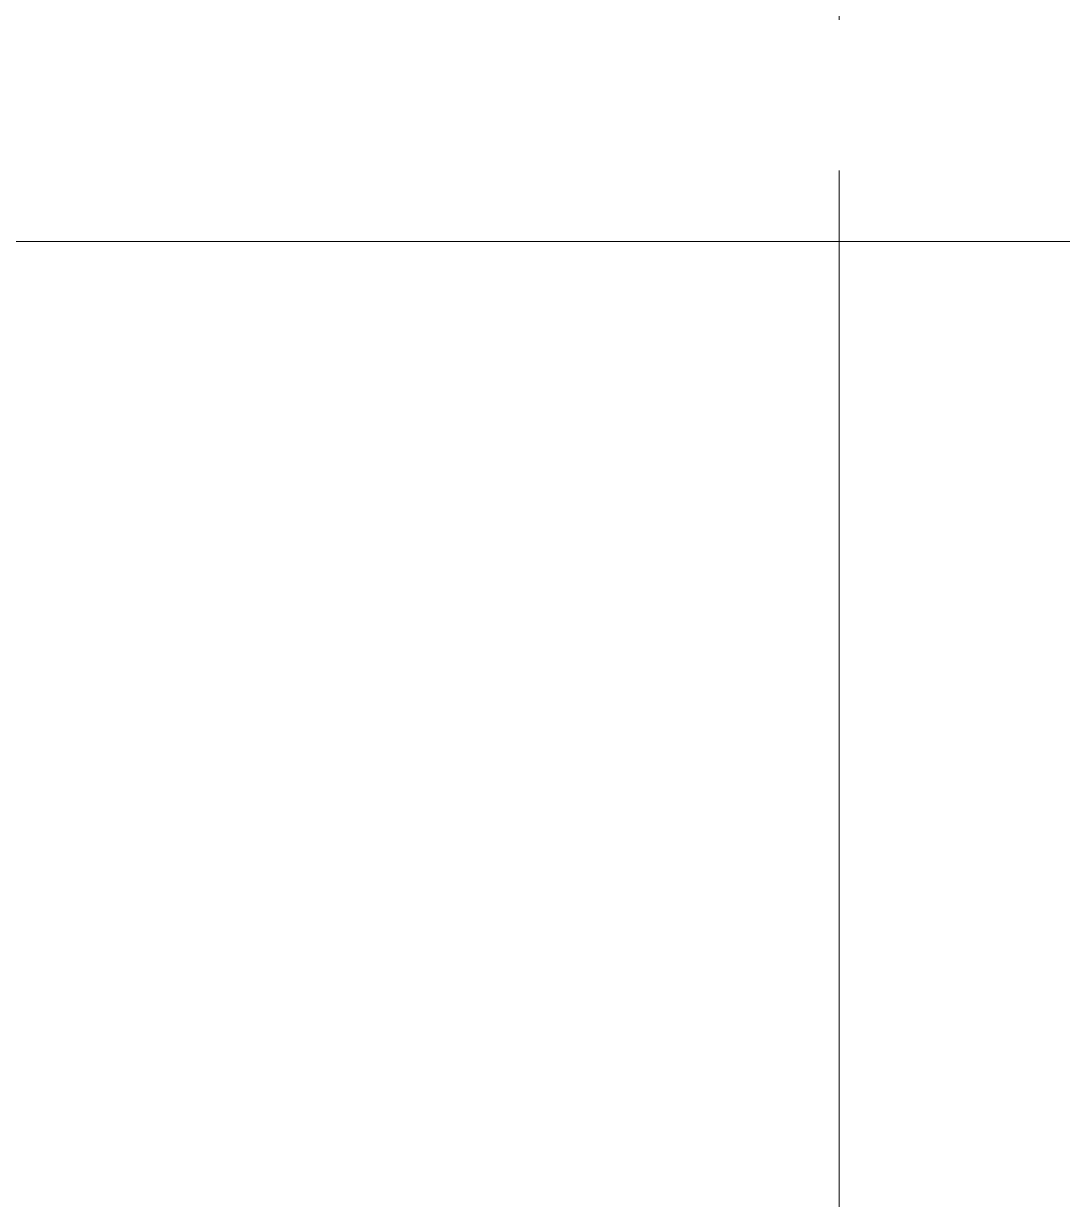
# Model space of a CAD drawing. Header units: millimetres. Extents: x -280308 to 6402717, y -14 to 2073074.
# Drawn here: x 6098 to 7958, y 639657 to 641764 of the extents above; entities that cross this region are included whole.
import ezdxf
from ezdxf.enums import TextEntityAlignment as Align

# ---------------------------------------------------------------- set-up
doc = ezdxf.new("R2010")
doc.units = ezdxf.units.MM
doc.linetypes.add('ACAD_ISO08W100', pattern=[36, 24, -3, 6, -3])
doc.layers.get('0').update_dxf_attribs({"lineweight": 0})
doc.layers.add('A-ANNOTATION', color=144, linetype='Continuous', lineweight=0)
doc.layers.add('A-TEXT', color=254, linetype='Continuous')
doc.styles.get("Standard").update_dxf_attribs({"font": 'arial.ttf'})

# ---------------------------------------------------------------- blocks, each defined once
blk = doc.blocks.new('*U552')
at = {"layer": 'A-ANNOTATION', "linetype": 'ACAD_ISO08W100', "ltscale": 0.25}
blk.add_lwpolyline([(0, -5), (0, -90.5606)], dxfattribs=at)
at = {"layer": 'A-TEXT'}
blk.add_attdef('N', text='', height=0.9, dxfattribs=at).set_placement((0, 2.75), align=Align.MIDDLE_CENTER)
blk = doc.blocks.new('*U539')
at = {"layer": 'A-ANNOTATION', "linetype": 'ACAD_ISO08W100', "ltscale": 0.25}
blk.add_lwpolyline([(0, -7.6411), (0, -228.3482)], dxfattribs=at)
at = {"layer": 'A-TEXT'}
blk.add_attdef('N', text='', height=0.9, dxfattribs=at).set_placement((0, 2.75), align=Align.MIDDLE_CENTER)
blk = doc.blocks.new('A$Cf37525da')
at = {"color": 124, "xscale": -360.0000000000001, "yscale": 360.0000000000001, "zscale": 360.0000000000001}
for name, p, rotation in [('*U552', (-14750, -25932.8), 180), ('*U539', (4643.8, -5900), 270)]:
    blk.add_blockref(name, p, dxfattribs=dict(at, rotation=rotation))
blk = doc.blocks.new('aa')
at = {"ltscale": 0.25}
blk.add_blockref('A$Cf37525da', (22307.9, 647273.3), dxfattribs=at)

msp = doc.modelspace()

# ---------------------------------------------------------------- block references
msp.add_blockref('aa', (0, 0))

doc.saveas('drawing.dxf')
